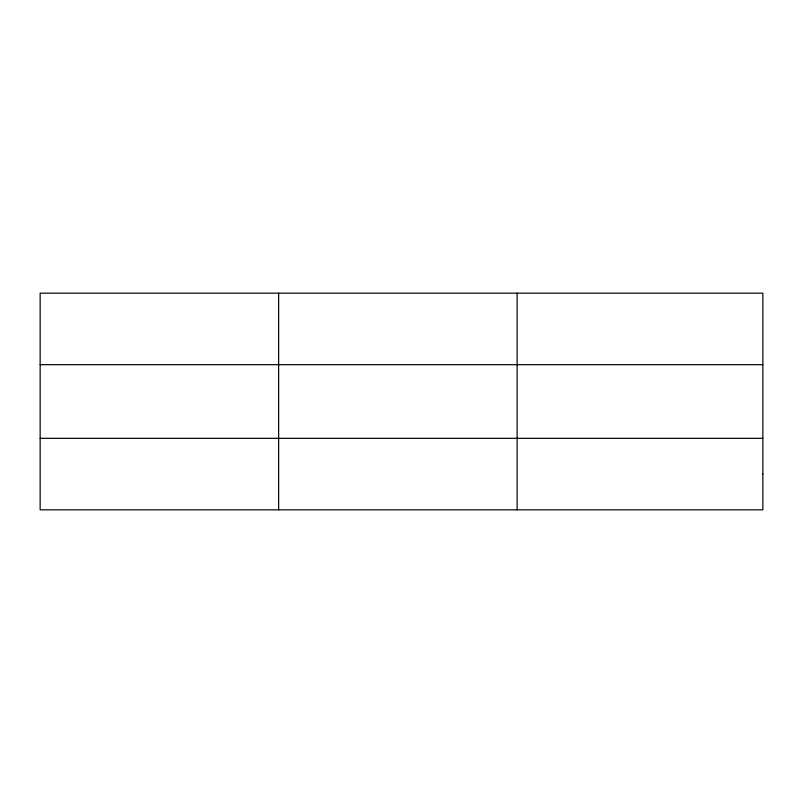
<?xml version="1.0" encoding="UTF-8"?>
<svg xmlns="http://www.w3.org/2000/svg" width="803" height="803" viewBox="0 0 803 803"><rect width="100%" height="100%" fill="white"/><g stroke="black" fill="none" stroke-linecap="round" stroke-linejoin="round"><path stroke-width="1.2" d="M278.641 293.175L278.641 509.825M517.132 293.175L517.132 509.825M40.15 364.672L762.85 364.672M40.15 438.328L762.85 438.328M762.85 474.081L762.85 509.825L40.15 509.825L40.15 293.175L762.85 293.175L762.85 474.081"/></g></svg>
